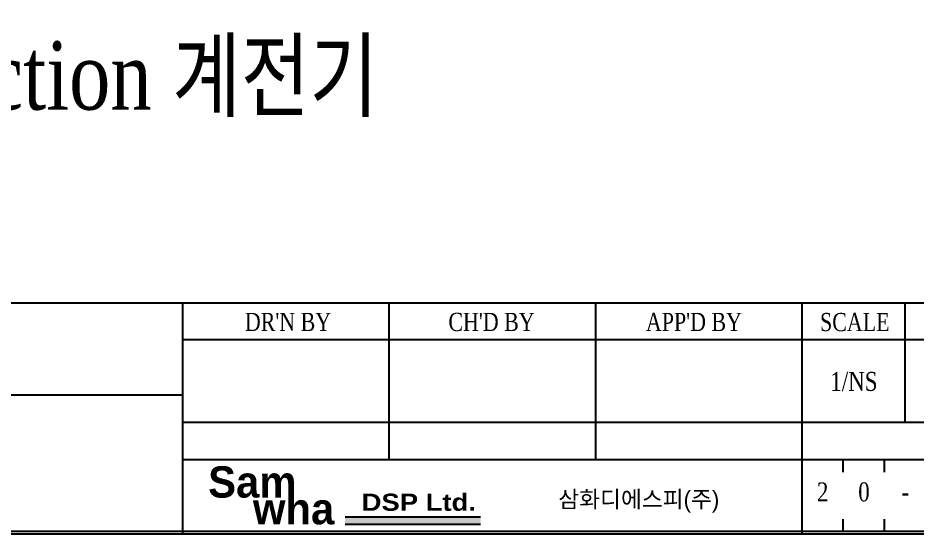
# Model space of a CAD drawing. Header units: millimetres. Extents: x 87 to 927, y 85 to 1088.
# Drawn here: x 318.9 to 427.9, y 705 to 767.5 of the extents above; entities that cross this region are included whole.
import ezdxf
from ezdxf.enums import TextEntityAlignment as Align

# ---------------------------------------------------------------- set-up
doc = ezdxf.new("R2010")
doc.units = ezdxf.units.MM
for name, color, linetype in [('40', 4, 'Continuous'), ('70', 7, 'Continuous'), ('ASHADE', 7, 'Continuous')]:
    doc.layers.add(name, color=color, linetype=linetype)
doc.styles.add('ghs', font='NGULIM.TTF')
doc.styles.add('SS', font='batang.ttc', dxfattribs={"width": 0.8})
doc.styles.get("Standard").update_dxf_attribs({"font": 'BareunDotumPro1.ttf'})

msp = doc.modelspace()

# ---------------------------------------------------------------- hatches: boundary and pattern name
at = {"layer": 'ASHADE'}
msp.add_hatch(color=5, dxfattribs=at).paths.add_polyline_path([(358.554, 706.167), (358.554, 707.102), (374.986, 707.102), (374.986, 706.167)])

# ---------------------------------------------------------------- linework, layer by layer
at = {"layer": '40', "color": 7}
for p, q in [((338.923, 705.028), (338.923, 733.028)), ((363.923, 714.028), (363.923, 733.028)), ((388.923, 714.028), (388.923, 733.028)), ((413.923, 705.028), (413.923, 733.028)), ((426.423, 718.528), (426.423, 733.028)), ((488.923, 728.528), (338.923, 728.528)), ((338.923, 721.828), (248.923, 721.828)), ((488.723, 718.528), (338.923, 718.528)), ((488.723, 714.028), (338.923, 714.028)), ((418.923, 712.528), (418.923, 714.028)), ((423.923, 712.528), (423.923, 714.028)), ((418.923, 705.328), (418.923, 706.828)), ((423.923, 705.328), (423.923, 706.828))]:
    msp.add_line(p, q, dxfattribs=at)
at = {"layer": '70', "color": 7}
msp.add_line((108.923, 733.028), (488.923, 733.028), dxfattribs=at)
for points in [[(488.923, 705.028), (108.923, 705.028), (108.923, 975.028), (488.923, 975.028)], [(488.623, 705.328), (109.223, 705.328), (109.223, 974.728), (488.623, 974.728)]]:
    msp.add_lwpolyline(points, close=True, dxfattribs=at)
at = {"layer": 'ASHADE', "color": 5}
for p, q in [((358.554, 707.102), (374.986, 707.102)), ((374.986, 706.167), (358.554, 706.167))]:
    msp.add_line(p, q, dxfattribs=at)

# ---------------------------------------------------------------- texts
at = {"color": 7, "linetype": 'ByBlock', "lineweight": 0, "style": 'SS', "width": 0.8}
msp.add_text('DSP : Digital standard Protection 계전기', height=8.28113, dxfattribs=at).set_placement((201.168, 756.427))
at = {"layer": '40', "color": 7, "style": 'SS', "width": 0.8}
for s, height, p in [("DR'N BY", 2.2, (351.647, 729.612)), ("CH'D BY", 2.2, (376.303, 729.612)), ("APP'D BY", 2.2, (400.827, 729.612)), ('SCALE', 2.2, (420.317, 729.598)), ('1/NS', 2.3, (420.215, 722.356)), ('0', 2.3, (421.431, 708.978)), ('2', 2.3, (416.431, 708.978)), ('-', 2.3, (426.431, 708.978))]:
    msp.add_text(s, height=height, dxfattribs=at).set_placement(p, align=Align.CENTER)
at = {"layer": 'ASHADE', "ltscale": 2, "style": 'ghs'}
msp.add_text('삼화디에스피(주)', height=2.016, dxfattribs=at).set_placement((384.398, 708.23))
at = {"layer": 'ASHADE', "color": 20, "insert": (341.97, 713.229), "char_height": 3.7908, "width": 13.62244, "attachment_point": 1}
msp.add_mtext('{\\fPump Demi Bold LET|b0|i0|c0|p2;Sam}', dxfattribs=at)
at = {"layer": 'ASHADE', "color": 5, "insert": (347.397, 709.985), "char_height": 3.7908, "width": 13.62244, "attachment_point": 1}
msp.add_mtext('{\\fPump Demi Bold LET|b0|i0|c0|p2;wha}', dxfattribs=at)
at = {"layer": 'ASHADE', "insert": (360.568, 709.918), "char_height": 2.07925, "width": 36.995, "attachment_point": 1}
msp.add_mtext('{\\fArial Black|b0|i0|c0|p34;DSP Ltd.}', dxfattribs=at)

doc.saveas('drawing.dxf')
